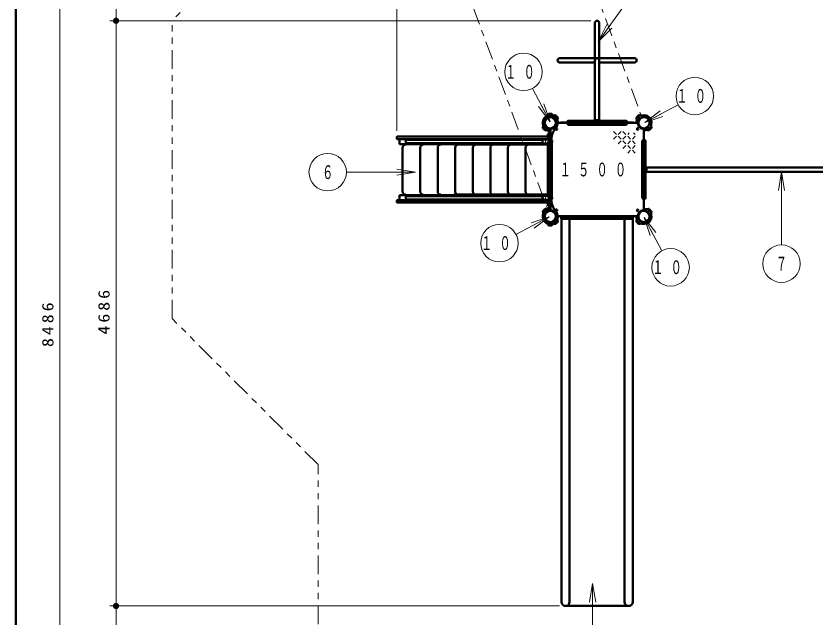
# Model space of a CAD drawing. Units: millimetres on the paper, scale 1:50. Extents: x -385 to 0, y -594 to 267.
# Drawn here: x -385 to -256.8, y 88.3 to 184.7 of the extents above; entities that cross this region are included whole.
import ezdxf
from ezdxf.enums import TextEntityAlignment as Align

# ---------------------------------------------------------------- set-up
doc = ezdxf.new("R2010")
doc.units = ezdxf.units.MM
for name, pattern in [('USER1', [4.5, 2.5, -2]), ('USER2', [6, 3, -1, 1, -1]), ('USER3', [8, 3, -1, 1, -1, 1, -1])]:
    doc.linetypes.add(name, pattern=pattern)
doc.layers.add('LY_1', color=140, linetype='Continuous', lineweight=50)
doc.styles.add('ＭＳ ゴシック', font='')
doc.styles.get('ＭＳ ゴシック').set_extended_font_data('MS Gothic')

# ---------------------------------------------------------------- blocks, each defined once
blk = doc.blocks.new('filled_dot')
at = {"color": 0, "linetype": 'Continuous', "lineweight": -2, "const_width": 1.25}
blk.add_lwpolyline([(-0.625, 0, 1), (0.625, 0, 1)], format="xyb", close=True, dxfattribs=at)

msp = doc.modelspace()

# ---------------------------------------------------------------- linework, layer by layer
at = {"layer": 'LY_1', "color": 7}
msp.add_line((-385, 267), (-385, 0), dxfattribs=at)
at = {"layer": 'LY_1', "color": 7, "lineweight": 13}
for p, q in [((-323.97, 166.328), (-323.97, 230.948)), ((-377.97, 50.228), (-377.97, 219.948)), ((-368.97, 183.948), (-368.97, 219.948)), ((-291.693, 180.597), (-285.686, 188.977)), ((-292.885, 183.948), (-369.97, 183.948)), ((-368.97, 90.228), (-368.97, 183.948)), ((-291.693, 180.597), (-290.352, 183.326)), ((-291.693, 180.597), (-289.945, 183.035)), ((-289.539, 182.744), (-291.693, 180.597)), ((-299.432, 167.778), (-302.26, 173.108)), ((-300.396, 170.663), (-299.432, 167.778)), ((-299.432, 167.778), (-301.28, 170.194)), ((-299.432, 167.778), (-300.838, 170.428)), ((-284.216, 167.655), (-278.886, 170.483)), ((-284.216, 167.655), (-281.8, 169.503)), ((-284.216, 167.655), (-281.566, 169.061)), ((-281.331, 168.619), (-284.216, 167.655)), ((-289.237, 166.206), (-288.787, 165.756)), ((-289.237, 165.006), (-288.787, 165.456)), ((-288.487, 165.756), (-288.037, 166.206)), ((-288.487, 165.456), (-288.037, 165.006)), ((-287.737, 166.206), (-287.287, 165.756)), ((-287.737, 165.006), (-287.287, 165.456)), ((-286.987, 165.756), (-286.748, 165.996)), ((-286.987, 165.456), (-286.537, 165.006)), ((-286.237, 165.006), (-285.787, 165.456)), ((-286.055, 166.024), (-285.787, 165.756)), ((-288.487, 164.256), (-288.037, 164.706)), ((-287.737, 164.706), (-287.287, 164.256)), ((-286.987, 164.256), (-286.537, 164.706)), ((-286.237, 164.706), (-285.787, 164.256)), ((-287.737, 163.506), (-287.287, 163.956)), ((-286.987, 163.956), (-286.537, 163.506)), ((-286.987, 162.756), (-286.537, 163.206)), ((-286.237, 163.506), (-285.787, 163.956)), ((-286.237, 163.206), (-285.787, 162.756)), ((-320.976, 159.7), (-332.054, 159.7)), ((-323.976, 160.2), (-320.976, 159.7)), ((-320.976, 159.7), (-323.976, 159.2)), ((-320.976, 159.7), (-323.976, 159.7)), ((-262.84, 156.751), (-262.34, 159.751)), ((-262.34, 159.751), (-261.84, 156.751)), ((-262.34, 159.751), (-262.34, 156.751)), ((-262.34, 159.751), (-262.34, 148.045)), ((-299.555, 152.562), (-304.885, 149.734)), ((-302.439, 151.598), (-299.555, 152.562)), ((-299.555, 152.562), (-302.205, 151.156)), ((-299.555, 152.562), (-301.971, 150.714)), ((-297.485, 152.228), (-286.285, 152.228)), ((-283.375, 149.554), (-284.339, 152.439)), ((-284.339, 152.439), (-282.491, 150.023)), ((-284.339, 152.439), (-282.933, 149.789)), ((-284.339, 152.439), (-281.511, 147.109)), ((-293.104, 90.855), (-292.604, 93.855)), ((-292.604, 93.855), (-292.104, 90.855)), ((-292.604, 93.855), (-292.604, 90.855)), ((-292.604, 93.855), (-292.604, 82.877)), ((-297.935, 90.228), (-369.97, 90.228)), ((-368.97, 50.228), (-368.97, 90.228))]:
    msp.add_line(p, q, dxfattribs=at)
at = {"layer": 'LY_1', "color": 7, "linetype": 'USER2', "lineweight": 13}
for p, q in [((-298.849, 206.847), (-284.385, 167.608)), ((-313.849, 191.847), (-299.385, 152.608))]:
    msp.add_line(p, q, dxfattribs=at)
at = {"layer": 'LY_1', "color": 7, "linetype": 'USER3', "lineweight": 13}
for p, q in [((-338.882, 205.057), (-359.97, 183.969)), ((-359.97, 136.248), (-359.97, 183.969)), ((-336.585, 112.863), (-359.97, 136.248)), ((-336.585, 71.317), (-336.585, 112.863))]:
    msp.add_line(p, q, dxfattribs=at)
at = {"layer": 'LY_1'}
for p, q in [((-292.225, 177.948), (-292.225, 183.608)), ((-291.545, 183.608), (-291.545, 177.948)), ((-297.885, 177.948), (-291.885, 177.948)), ((-292.225, 177.268), (-297.885, 177.268)), ((-292.225, 177.608), (-292.225, 168.048)), ((-291.885, 177.948), (-285.885, 177.948)), ((-291.545, 177.608), (-291.545, 168.048)), ((-285.885, 177.268), (-291.545, 177.268)), ((-300.363, 168.304), (-300.366, 168.306)), ((-300.081, 168.587), (-300.083, 168.589)), ((-299.457, 169.057), (-299.614, 169.052)), ((-299.415, 168.546), (-299.415, 169.017)), ((-299.355, 168.546), (-299.355, 169.017)), ((-299.314, 169.057), (-299.169, 169.052)), ((-298.744, 168.293), (-298.411, 168.626)), ((-298.701, 168.25), (-298.368, 168.583)), ((-298.412, 168.683), (-298.527, 168.791)), ((-298.311, 168.582), (-298.203, 168.467)), ((-296.385, 167.948), (-287.385, 167.948)), ((-292.225, 168.048), (-291.545, 168.048)), ((-292.157, 168.048), (-292.157, 167.948)), ((-291.613, 168.048), (-291.613, 167.948)), ((-285.46, 168.582), (-285.567, 168.467)), ((-285.069, 168.25), (-285.403, 168.583)), ((-285.027, 168.293), (-285.36, 168.626)), ((-285.359, 168.683), (-285.244, 168.791)), ((-283.69, 168.587), (-283.688, 168.589)), ((-283.407, 168.304), (-283.405, 168.306)), ((-300.569, 167.808), (-300.572, 167.808)), ((-300.569, 167.408), (-300.572, 167.408)), ((-300.46, 166.635), (-300.559, 166.741)), ((-300.069, 166.967), (-300.403, 166.634)), ((-300.027, 166.924), (-300.36, 166.591)), ((-299.415, 166.671), (-299.415, 166.2)), ((-299.355, 166.671), (-299.355, 165.1)), ((-291.885, 167.578), (-298.293, 167.578)), ((-297.694, 167.64), (-296.724, 167.64)), ((-297.694, 167.64), (-297.694, 167.576)), ((-297.694, 167.576), (-296.724, 167.576)), ((-296.385, 167.268), (-287.385, 167.268)), ((-291.885, 167.578), (-285.478, 167.578)), ((-286.077, 167.64), (-287.047, 167.64)), ((-286.077, 167.576), (-287.047, 167.576)), ((-286.077, 167.64), (-286.077, 167.576)), ((-283.744, 166.924), (-283.411, 166.591)), ((-283.701, 166.967), (-283.368, 166.634)), ((-283.311, 166.635), (-283.211, 166.741)), ((-323.91, 165.388), (-299.825, 165.388)), ((-300.359, 166.534), (-300.253, 166.434)), ((-299.765, 165.758), (-299.765, 164.928)), ((-299.665, 165.858), (-299.485, 165.858)), ((-299.457, 166.16), (-299.602, 166.165)), ((-299.417, 165.948), (-299.353, 165.948)), ((-299.417, 164.879), (-299.417, 165.948)), ((-299.355, 160.108), (-299.355, 166.516)), ((-299.353, 164.879), (-299.353, 165.948)), ((-284.415, 160.108), (-284.415, 166.516)), ((-283.412, 166.534), (-283.518, 166.434)), ((-323.97, 165.068), (-323.97, 165.328)), ((-323.91, 165.008), (-299.765, 165.008)), ((-323.545, 165.008), (-323.545, 164.208)), ((-323.545, 164.208), (-299.765, 164.208)), ((-322.309, 164.88), (-300.537, 164.88)), ((-322.309, 164.336), (-300.537, 164.336)), ((-314.865, 164.108), (-299.765, 164.108)), ((-300.657, 164.288), (-300.657, 164.928)), ((-300.657, 164.928), (-299.417, 164.928)), ((-300.657, 164.288), (-299.657, 164.288)), ((-299.765, 160.108), (-299.765, 164.288)), ((-299.657, 160.108), (-299.657, 164.608)), ((-299.313, 165.06), (-299.209, 165.065)), ((-299.113, 160.108), (-299.113, 164.608)), ((-284.657, 164.608), (-284.657, 155.608)), ((-284.113, 164.608), (-284.113, 155.608)), ((-323.053, 160.108), (-323.053, 163.608)), ((-320.24, 160.108), (-320.24, 163.608)), ((-317.428, 160.108), (-317.428, 163.608)), ((-314.615, 160.108), (-314.615, 163.608)), ((-311.803, 160.108), (-311.803, 163.608)), ((-308.99, 160.108), (-308.99, 163.608)), ((-306.178, 160.108), (-306.178, 163.608)), ((-303.365, 160.108), (-303.365, 163.608)), ((-283.985, 160.448), (-239.785, 160.448)), ((-283.985, 159.768), (-283.985, 160.448)), ((-323.053, 160.108), (-323.053, 156.608)), ((-320.24, 160.108), (-320.24, 156.608)), ((-317.428, 160.108), (-317.428, 156.608)), ((-314.615, 160.108), (-314.615, 156.608)), ((-311.803, 160.108), (-311.803, 156.608)), ((-308.99, 160.108), (-308.99, 156.608)), ((-306.178, 160.108), (-306.178, 156.608)), ((-303.365, 160.108), (-303.365, 156.608)), ((-299.765, 160.108), (-299.765, 155.928)), ((-299.657, 160.108), (-299.657, 155.608)), ((-299.355, 160.108), (-299.355, 153.701)), ((-299.113, 160.108), (-299.113, 155.608)), ((-284.415, 160.108), (-284.415, 153.701)), ((-283.985, 159.768), (-239.785, 159.768)), ((-323.97, 155.148), (-323.97, 154.888)), ((-323.91, 155.208), (-299.765, 155.208)), ((-323.545, 155.208), (-323.545, 156.008)), ((-323.545, 156.008), (-299.765, 156.008)), ((-322.309, 155.88), (-300.537, 155.88)), ((-322.309, 155.336), (-300.537, 155.336)), ((-314.865, 156.108), (-299.765, 156.108)), ((-300.657, 155.928), (-299.657, 155.928)), ((-300.657, 155.928), (-300.657, 155.288)), ((-300.657, 155.288), (-299.417, 155.288)), ((-299.765, 154.458), (-299.765, 155.288)), ((-299.417, 155.338), (-299.417, 154.268)), ((-299.355, 153.546), (-299.355, 155.117)), ((-299.353, 155.338), (-299.353, 154.268)), ((-299.313, 155.157), (-299.209, 155.152)), ((-323.91, 154.828), (-299.825, 154.828)), ((-299.665, 154.358), (-299.485, 154.358)), ((-299.457, 154.057), (-299.602, 154.052)), ((-299.417, 154.268), (-299.353, 154.268)), ((-299.415, 153.546), (-299.415, 154.017)), ((-300.569, 152.808), (-300.572, 152.808)), ((-300.46, 153.582), (-300.559, 153.476)), ((-300.069, 153.25), (-300.403, 153.583)), ((-300.027, 153.293), (-300.36, 153.626)), ((-300.359, 153.683), (-300.253, 153.782)), ((-291.885, 152.638), (-298.293, 152.638)), ((-297.635, 152.288), (-297.635, 152.548)), ((-297.575, 152.608), (-286.195, 152.608)), ((-291.885, 152.638), (-285.478, 152.638)), ((-286.135, 152.288), (-286.135, 152.548)), ((-283.744, 153.293), (-283.411, 153.626)), ((-283.701, 153.25), (-283.368, 153.583)), ((-283.412, 153.683), (-283.518, 153.782)), ((-283.311, 153.582), (-283.211, 153.476)), ((-300.569, 152.408), (-300.572, 152.408)), ((-300.363, 151.913), (-300.366, 151.911)), ((-300.081, 151.63), (-300.083, 151.628)), ((-299.415, 151.671), (-299.415, 151.2)), ((-299.355, 151.671), (-299.355, 151.2)), ((-298.744, 151.924), (-298.411, 151.591)), ((-298.701, 151.967), (-298.368, 151.634)), ((-298.412, 151.534), (-298.527, 151.426)), ((-298.311, 151.635), (-298.203, 151.75)), ((-297.585, 90.878), (-297.585, 152.128)), ((-297.575, 152.228), (-286.195, 152.228)), ((-296.285, 90.878), (-296.285, 152.128)), ((-287.485, 90.878), (-287.485, 152.128)), ((-286.185, 90.878), (-286.185, 152.128)), ((-285.46, 151.635), (-285.567, 151.75)), ((-285.069, 151.967), (-285.403, 151.634)), ((-285.027, 151.924), (-285.36, 151.591)), ((-285.359, 151.534), (-285.244, 151.426)), ((-283.69, 151.63), (-283.688, 151.628)), ((-283.407, 151.913), (-283.405, 151.911)), ((-299.457, 151.16), (-299.614, 151.165)), ((-299.314, 151.16), (-299.169, 151.165)), ((-296.935, 90.228), (-286.835, 90.228))]:
    msp.add_line(p, q, dxfattribs=at)
at = {"layer": 'LY_1', "color": 7, "linetype": 'USER1', "lineweight": 13}
for p, q in [((-300.657, 164.88), (-300.149, 164.88)), ((-300.657, 164.336), (-300.149, 164.336)), ((-300.149, 164.336), (-300.149, 164.88)), ((-300.657, 155.88), (-300.149, 155.88)), ((-300.657, 155.336), (-300.149, 155.336)), ((-300.149, 155.88), (-300.149, 155.336))]:
    msp.add_line(p, q, dxfattribs=at)
at = {"layer": 'LY_1', "color": 7, "lineweight": 13}
for centre in [(-303.666, 175.758), (-276.236, 171.889), (-335.054, 159.7), (-307.535, 148.328), (-280.105, 144.459), (-262.34, 145.045)]:
    msp.add_circle(centre, 3, dxfattribs=at)
at = {"layer": 'LY_1'}
for centre, radius in [((-284.385, 167.608), 0.891), ((-284.385, 167.608), 0.891), ((-298.395, 166.619), 0.13), ((-285.375, 166.619), 0.13), ((-298.395, 153.598), 0.13), ((-285.375, 153.598), 0.13), ((-284.385, 152.608), 0.891), ((-284.385, 152.608), 0.891)]:
    msp.add_circle(centre, radius, dxfattribs=at)
for centre, radius, start, end in [((-291.885, 183.608), 0.34, 0, 180), ((-297.885, 177.608), 0.34, 90, 270), ((-291.885, 177.608), 0.34, 0, 180), ((-285.885, 177.608), 0.34, 270, 90), ((-299.385, 167.608), 1.2, 122.72719, 180), ((-299.385, 167.608), 1.2, 135, 192.27281), ((-300.352, 168.32), 0.02, 143.62693, 225), ((-299.385, 167.608), 1.22, 135, 143.62693), ((-299.385, 167.608), 0.9, 94.27066, 180), ((-299.385, 167.608), 0.9, 135, 220.72934), ((-299.385, 167.608), 1.22, 126.37307, 135), ((-299.385, 167.608), 1.2, 77.72719, 135), ((-300.097, 168.575), 0.02, 45, 126.37307), ((-300.575, 169.459), 1, 302.72719, 332.54116), ((-299.385, 167.608), 0.9, 49.27066, 135), ((-299.599, 168.952), 0.1, 92, 152.54116), ((-299.455, 169.017), 0.04, 0, 92), ((-299.455, 168.546), 0.04, 274.27066, 0), ((-299.315, 169.017), 0.04, 88, 180), ((-299.315, 168.546), 0.04, 180, 265.72934), ((-299.385, 167.608), 0.9, 0, 85.72934), ((-299.172, 168.952), 0.1, 27.45884, 88), ((-299.172, 168.952), 0.1, 27.45884, 88), ((-298.918, 169.758), 1, 257.72719, 287.54116), ((-298.196, 169.459), 1, 207.45884, 237.27281), ((-298.772, 168.321), 0.04, 229.27066, 315), ((-299.385, 167.608), 0.9, 315, 40.72934), ((-299.385, 167.608), 1.2, 0, 57.2728), ((-298.673, 168.222), 0.04, 135, 220.72934), ((-298.586, 168.709), 0.1, 47, 107.54116), ((-298.439, 168.654), 0.04, 315, 47), ((-298.34, 168.555), 0.04, 43, 135), ((-297.236, 168.076), 1, 162.45884, 192.27281), ((-298.285, 168.408), 0.1, 342.45884, 43), ((-296.385, 167.608), 0.34, 90, 270), ((-287.385, 167.608), 0.34, 270, 90), ((-285.486, 168.408), 0.1, 137, 197.54116), ((-286.535, 168.076), 1, 347.72719, 17.54116), ((-285.431, 168.555), 0.04, 45, 137), ((-285.332, 168.654), 0.04, 133, 225), ((-284.385, 167.608), 0.9, 139.27066, 225), ((-285.185, 168.709), 0.1, 72.45884, 133), ((-284.853, 169.758), 1, 252.45884, 282.27281), ((-285.098, 168.222), 0.04, 319.27066, 45), ((-284.999, 168.321), 0.04, 225, 310.72934), ((-284.385, 167.608), 0.9, 45, 130.72934), ((-284.385, 167.608), 1.2, 45, 102.27281), ((-284.385, 167.608), 0.9, 319.27066, 45), ((-283.674, 168.575), 0.02, 53.62693, 135), ((-284.385, 167.608), 1.22, 45, 53.62693), ((-284.385, 167.608), 1.2, 347.72719, 45), ((-284.385, 167.608), 1.22, 36.37307, 45), ((-283.419, 168.32), 0.02, 315, 36.37307), ((-299.385, 167.608), 1.22, 171.37307, 180), ((-299.385, 167.608), 1.22, 180, 188.62693), ((-300.572, 167.788), 0.02, 90, 171.37307), ((-300.572, 167.428), 0.02, 188.62693, 270), ((-300.486, 166.809), 0.1, 162.45884, 223), ((-299.385, 167.608), 1.2, 180, 237.27281), ((-301.535, 167.141), 1, 342.45884, 12.27281), ((-299.385, 167.608), 0.9, 180, 265.72934), ((-300.098, 166.995), 0.04, 315, 40.72934), ((-299.999, 166.896), 0.04, 49.27066, 135), ((-299.385, 167.608), 0.9, 229.27066, 315), ((-299.455, 166.671), 0.04, 0, 85.72934), ((-299.315, 166.671), 0.04, 94.27066, 180), ((-299.385, 167.608), 0.9, 274.27066, 0), ((-299.385, 167.608), 1, 276.78718, 353.21282), ((-296.571, 165.055), 2.6, 137.78276, 178.91585), ((-299.385, 167.608), 1.2, 317.78276, 0), ((-298.293, 167.478), 0.1, 90, 173.21282), ((-299.385, 167.608), 1.2, 358.56746, 12.27281), ((-284.385, 167.608), 1.2, 167.72719, 181.43254), ((-285.478, 167.478), 0.1, 6.78718, 90), ((-284.385, 167.608), 1, 186.78718, 263.21282), ((-284.385, 167.608), 0.9, 225, 310.72934), ((-283.772, 166.896), 0.04, 45, 130.72934), ((-283.673, 166.995), 0.04, 139.27066, 225), ((-282.236, 167.141), 1, 167.72719, 197.54116), ((-283.285, 166.809), 0.1, 317, 17.54116), ((-323.91, 165.328), 0.06, 90, 180), ((-300.431, 166.662), 0.04, 223, 315), ((-300.332, 166.563), 0.04, 135, 227), ((-300.185, 166.508), 0.1, 227, 287.54116), ((-299.853, 165.459), 1, 77.72719, 107.54116), ((-300.575, 165.758), 1, 27.45884, 57.2728), ((-299.665, 165.758), 0.1, 90, 180), ((-299.599, 166.265), 0.1, 207.45884, 268), ((-299.385, 167.608), 1.2, 257.72719, 271.43254), ((-299.485, 165.758), 0.1, 47.15636, 90), ((-299.455, 166.2), 0.04, 268, 0), ((-299.255, 166.516), 0.1, 96.78718, 180), ((-284.515, 166.516), 0.1, 0, 83.21282), ((-284.385, 167.608), 1.2, 268.56746, 282.27281), ((-283.918, 165.459), 1, 72.45884, 102.27281), ((-283.586, 166.508), 0.1, 252.45884, 313), ((-283.439, 166.563), 0.04, 313, 45), ((-283.34, 166.662), 0.04, 225, 317), ((-323.91, 165.068), 0.06, 180, 270), ((-322.553, 163.608), 0.5, 90, 180), ((-322.309, 164.608), 0.272, 90, 270), ((-319.74, 163.608), 0.5, 90, 180), ((-316.928, 163.608), 0.5, 90, 180), ((-314.115, 163.608), 0.5, 90, 180), ((-311.303, 163.608), 0.5, 90, 180), ((-308.49, 163.608), 0.5, 90, 180), ((-305.678, 163.608), 0.5, 90, 180), ((-302.865, 163.608), 0.5, 90, 180), ((-299.385, 164.608), 0.272, 0, 180), ((-299.315, 165.1), 0.04, 180, 273), ((-299.385, 164.608), 0.32, 328.21167, 84.26083), ((-299.211, 165.105), 0.04, 273, 358.91585), ((-284.385, 164.608), 0.272, 0, 180), ((-322.553, 156.608), 0.5, 180, 270), ((-319.74, 156.608), 0.5, 180, 270), ((-316.928, 156.608), 0.5, 180, 270), ((-314.115, 156.608), 0.5, 180, 270), ((-311.303, 156.608), 0.5, 180, 270), ((-308.49, 156.608), 0.5, 180, 270), ((-305.678, 156.608), 0.5, 180, 270), ((-302.865, 156.608), 0.5, 180, 270), ((-323.91, 155.148), 0.06, 90, 180), ((-322.309, 155.608), 0.272, 90, 270), ((-299.385, 155.608), 0.272, 180, 0), ((-299.315, 155.117), 0.04, 87, 180), ((-299.385, 155.608), 0.32, 275.73917, 31.78833), ((-299.211, 155.112), 0.04, 1.08415, 87), ((-296.571, 155.162), 2.6, 181.08415, 222.21724), ((-284.385, 155.608), 0.272, 180, 0), ((-323.91, 154.888), 0.06, 180, 270), ((-300.575, 154.459), 1, 302.72719, 332.54116), ((-299.665, 154.458), 0.1, 180, 270), ((-299.599, 153.952), 0.1, 92, 152.54116), ((-299.485, 154.458), 0.1, 270, 312.84364), ((-299.455, 154.017), 0.04, 0, 92), ((-299.385, 152.608), 1.22, 171.37307, 180), ((-299.385, 152.608), 1.22, 180, 188.62693), ((-300.572, 152.788), 0.02, 90, 171.37307), ((-300.486, 153.408), 0.1, 137, 197.54116), ((-299.385, 152.608), 1.2, 122.72719, 180), ((-299.385, 152.608), 1.2, 167.72719, 225), ((-299.385, 152.608), 1.2, 180, 237.27281), ((-301.535, 153.076), 1, 347.72719, 17.54116), ((-300.431, 153.555), 0.04, 45, 137), ((-300.332, 153.654), 0.04, 133, 225), ((-299.385, 152.608), 0.9, 94.27066, 180), ((-299.385, 152.608), 0.9, 139.27066, 225), ((-299.385, 152.608), 0.9, 180, 265.72934), ((-300.185, 153.709), 0.1, 72.45884, 133), ((-299.853, 154.758), 1, 252.45884, 282.27281), ((-300.098, 153.222), 0.04, 319.27066, 45), ((-299.999, 153.321), 0.04, 225, 310.72934), ((-299.385, 152.608), 0.9, 45, 130.72934), ((-299.385, 152.608), 1.2, 88.56746, 102.27281), ((-299.455, 153.546), 0.04, 274.27066, 0), ((-299.255, 153.701), 0.1, 180, 263.21282), ((-299.315, 153.546), 0.04, 180, 265.72934), ((-299.385, 152.608), 0.9, 0, 85.72934), ((-299.385, 152.608), 0.9, 274.27066, 0), ((-299.385, 152.608), 1, 6.78718, 83.21282), ((-299.385, 152.608), 0.9, 319.27066, 45), ((-299.385, 152.608), 1.2, 302.72719, 0), ((-299.385, 152.608), 1.2, 0, 42.21724), ((-298.293, 152.738), 0.1, 186.78718, 270), ((-299.385, 152.608), 1.2, 347.72719, 1.43254), ((-297.575, 152.548), 0.06, 90, 180), ((-286.195, 152.548), 0.06, 0, 90), ((-284.385, 152.608), 1.2, 178.56746, 192.27281), ((-285.478, 152.738), 0.1, 270, 353.21282), ((-284.385, 152.608), 1, 96.78718, 173.21282), ((-284.385, 152.608), 0.9, 135, 220.72934), ((-284.385, 152.608), 0.9, 49.27066, 135), ((-284.515, 153.701), 0.1, 276.78718, 0), ((-284.385, 152.608), 1.2, 77.72719, 91.43254), ((-283.918, 154.758), 1, 257.72719, 287.54116), ((-283.772, 153.321), 0.04, 229.27066, 315), ((-284.385, 152.608), 0.9, 315, 40.72934), ((-283.673, 153.222), 0.04, 135, 220.72934), ((-283.586, 153.709), 0.1, 47, 107.54116), ((-284.385, 152.608), 1.2, 315, 12.27281), ((-283.439, 153.654), 0.04, 315, 47), ((-283.34, 153.555), 0.04, 43, 135), ((-282.236, 153.076), 1, 162.45884, 192.27281), ((-283.285, 153.408), 0.1, 342.45884, 43), ((-300.572, 152.428), 0.02, 188.62693, 270), ((-300.352, 151.897), 0.02, 135, 216.37307), ((-299.385, 152.608), 1.22, 216.37307, 225), ((-299.385, 152.608), 1.22, 225, 233.62693), ((-299.385, 152.608), 1.2, 225, 282.27281), ((-300.097, 151.642), 0.02, 233.62693, 315), ((-300.575, 150.758), 1, 27.45884, 57.2728), ((-299.385, 152.608), 0.9, 225, 310.72934), ((-299.455, 151.671), 0.04, 0, 85.72934), ((-299.315, 151.671), 0.04, 94.27066, 180), ((-298.918, 150.459), 1, 72.45884, 102.27281), ((-298.196, 150.758), 1, 122.72719, 152.54116), ((-298.772, 151.896), 0.04, 45, 130.72934), ((-298.673, 151.995), 0.04, 139.27066, 225), ((-298.586, 151.508), 0.1, 252.45884, 313), ((-298.439, 151.563), 0.04, 313, 45), ((-298.34, 151.662), 0.04, 225, 317), ((-297.236, 152.141), 1, 167.72719, 197.54116), ((-298.285, 151.809), 0.1, 317, 17.54116), ((-297.575, 152.288), 0.06, 180, 270), ((-297.485, 152.128), 0.1, 90, 180), ((-296.385, 152.128), 0.1, 0, 90), ((-287.385, 152.128), 0.1, 90, 180), ((-286.285, 152.128), 0.1, 0, 90), ((-286.195, 152.288), 0.06, 270, 0), ((-285.486, 151.809), 0.1, 162.45884, 223), ((-286.535, 152.141), 1, 342.45884, 12.27281), ((-285.431, 151.662), 0.04, 223, 315), ((-285.332, 151.563), 0.04, 135, 227), ((-285.185, 151.508), 0.1, 227, 287.54116), ((-284.853, 150.459), 1, 77.72719, 107.54116), ((-285.098, 151.995), 0.04, 315, 40.72934), ((-284.999, 151.896), 0.04, 49.27066, 135), ((-284.385, 152.608), 0.9, 229.27066, 315), ((-284.385, 152.608), 1.2, 257.72719, 315), ((-283.674, 151.642), 0.02, 225, 306.37307), ((-284.385, 152.608), 1.22, 306.37307, 315), ((-284.385, 152.608), 1.22, 315, 323.62693), ((-283.419, 151.897), 0.02, 323.62693, 45), ((-299.599, 151.265), 0.1, 207.45884, 268), ((-299.455, 151.2), 0.04, 268, 0), ((-299.315, 151.2), 0.04, 180, 272), ((-299.172, 151.265), 0.1, 272, 332.54116), ((-299.172, 151.265), 0.1, 272, 332.54116), ((-296.935, 90.878), 0.65, 180, 270), ((-296.935, 90.878), 0.65, 270, 0), ((-286.835, 90.878), 0.65, 180, 270), ((-286.835, 90.878), 0.65, 270, 0)]:
    msp.add_arc(centre, radius, start, end, dxfattribs=at)

# ---------------------------------------------------------------- block references
at = {"layer": 'LY_1', "color": 7, "lineweight": 13, "xscale": 0.4, "yscale": 0.4}
for p, rotation in [((-368.97, 183.948), 90), ((-368.97, 183.948), 270), ((-368.97, 90.228), 90), ((-368.97, 90.228), 270)]:
    msp.add_blockref('filled_dot', p, dxfattribs=dict(at, rotation=rotation))

# ---------------------------------------------------------------- texts
at = {"layer": 'LY_1', "color": 7, "style": 'ＭＳ ゴシック', "width": 0.6}
for s, p in [('６', (-335.054, 159.7)), ('７', (-262.34, 145.045))]:
    msp.add_text(s, height=2.199, dxfattribs=at).set_placement(p, align=Align.MIDDLE_CENTER)
at = {"layer": 'LY_1', "color": 7, "char_height": 2.199, "style": 'ＭＳ ゴシック'}
for s, insert, attachment_point in [('\\T1.64;\\W0.6;１０', (-303.666, 175.758), 5), ('\\T1.64;\\W0.6;１０', (-276.236, 171.889), 5), ('\\T1.64;\\W0.6;１５００', (-297.885, 160.108), 4), ('\\T1.64;\\W0.6;１０', (-307.535, 148.328), 5), ('\\T1.64;\\W0.6;１０', (-280.105, 144.459), 5)]:
    msp.add_mtext(s, dxfattribs=dict(at, insert=insert, attachment_point=attachment_point))
at = {"layer": 'LY_1', "color": 7, "char_height": 1.833, "attachment_point": 8, "rotation": 90, "style": 'ＭＳ ゴシック'}
for s, insert in [('\\T1.33;\\W1.15;4686', (-369.97, 137.505)), ('\\T1.33;\\W1.15;8486', (-378.97, 135.505))]:
    msp.add_mtext(s, dxfattribs=dict(at, insert=insert))

doc.saveas('drawing.dxf')
